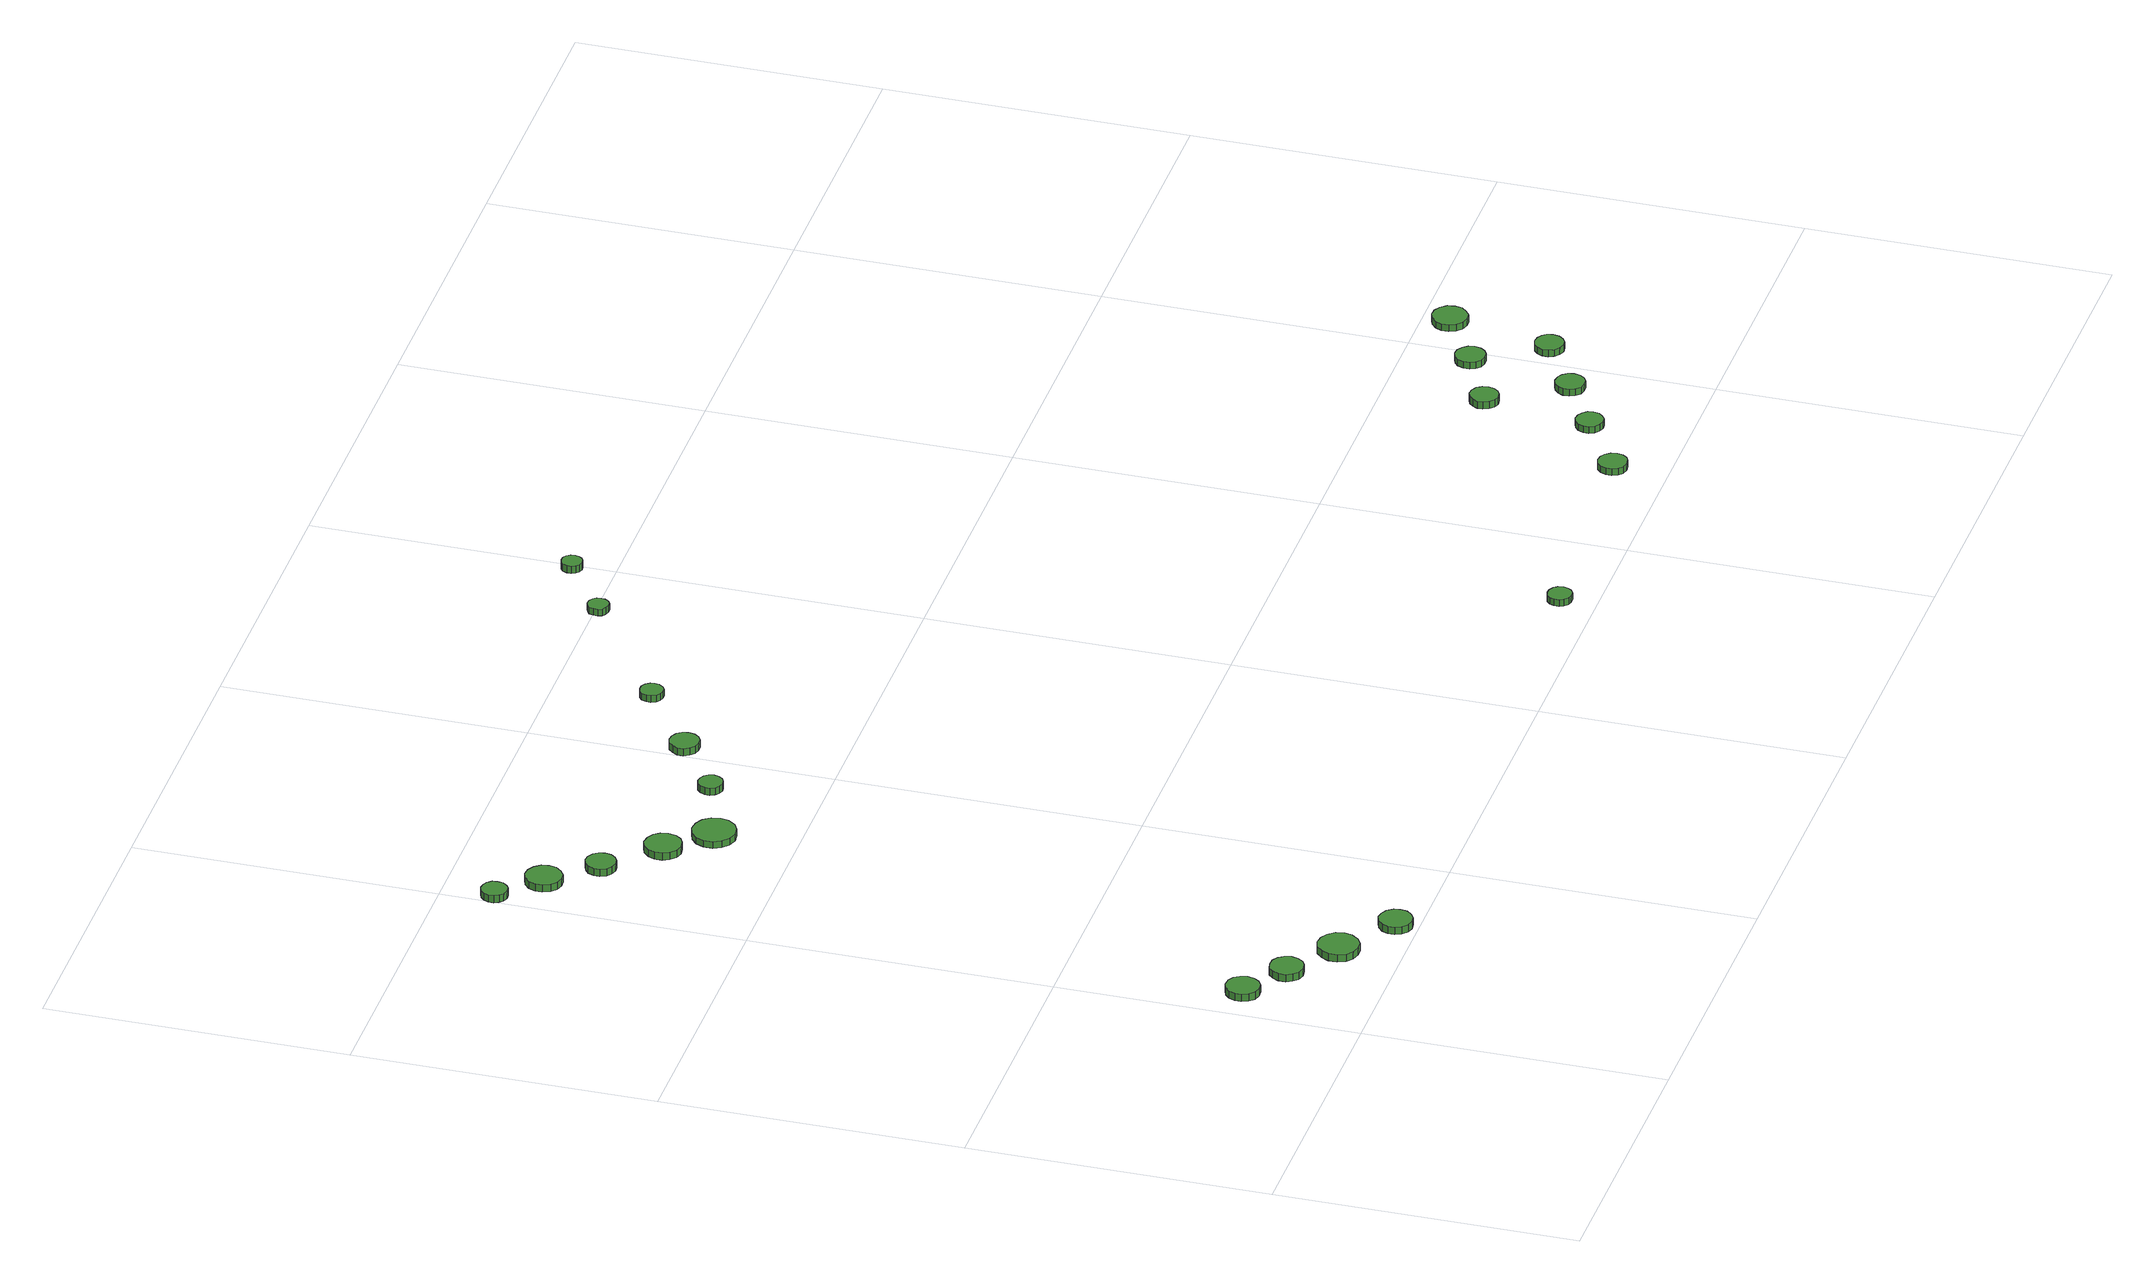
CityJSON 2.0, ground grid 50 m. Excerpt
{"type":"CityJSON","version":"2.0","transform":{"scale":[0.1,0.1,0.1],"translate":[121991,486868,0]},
"CityObjects":{
"tree1":{"type":"SolitaryVegetationObject","attributes":{"function":"something"},"geometry":[{"type":"MultiSurface","lod":"1","boundaries":[[[0,1,2,3,4,5,6,7,8,9,10,11,12,13,14]],[[15,16,17,18,19,20,21,22,23,24,25,26,27,28,29]],[[0,29,28,1]],[[1,28,27,2]],[[2,27,26,3]],[[3,26,25,4]],[[4,25,24,5]],[[5,24,23,6]],[[6,23,22,7]],[[7,22,21,8]],[[8,21,20,9]],[[9,20,19,10]],[[10,19,18,11]],[[11,18,17,12]],[[12,17,16,13]],[[13,16,15,14]],[[14,15,29,0]]]}]},
"tree2":{"type":"SolitaryVegetationObject","attributes":{"function":"something"},"geometry":[{"type":"MultiSurface","lod":"1","boundaries":[[[30,31,32,33,34,35,36,37,38,39,40,41,42,43,44]],[[45,46,47,48,49,50,51,52,53,54,55,56,57,58,59]],[[30,59,58,31]],[[31,58,57,32]],[[32,57,56,33]],[[33,56,55,34]],[[34,55,54,35]],[[35,54,53,36]],[[36,53,52,37]],[[37,52,51,38]],[[38,51,50,39]],[[39,50,49,40]],[[40,49,48,41]],[[41,48,47,42]],[[42,47,46,43]],[[43,46,45,44]],[[44,45,59,30]]]}]},
"tree3":{"type":"SolitaryVegetationObject","attributes":{"function":"something"},"geometry":[{"type":"MultiSurface","lod":"1","boundaries":[[[60,61,62,63,64,65,66,67,68,69,70,71,72,73,74]],[[75,76,77,78,79,80,81,82,83,84,85,86,87,88,89]],[[60,89,88,61]],[[61,88,87,62]],[[62,87,86,63]],[[63,86,85,64]],[[64,85,84,65]],[[65,84,83,66]],[[66,83,82,67]],[[67,82,81,68]],[[68,81,80,69]],[[69,80,79,70]],[[70,79,78,71]],[[71,78,77,72]],[[72,77,76,73]],[[73,76,75,74]],[[74,75,89,60]]]}]},
"tree4":{"type":"SolitaryVegetationObject","attributes":{"function":"something"},"geometry":[{"type":"MultiSurface","lod":"1","boundaries":[[[90,91,92,93,94,95,96,97,98,99,100,101,102,103,104]],[[105,106,107,108,109,110,111,112,113,114,115,116,117,118,119]],[[90,119,118,91]],[[91,118,117,92]],[[92,117,116,93]],[[93,116,115,94]],[[94,115,114,95]],[[95,114,113,96]],[[96,113,112,97]],[[97,112,111,98]],[[98,111,110,99]],[[99,110,109,100]],[[100,109,108,101]],[[101,108,107,102]],[[102,107,106,103]],[[103,106,105,104]],[[104,105,119,90]]]}]},
"tree5":{"type":"SolitaryVegetationObject","attributes":{"function":"something"},"geometry":[{"type":"MultiSurface","lod":"1","boundaries":[[[120,121,122,123,124,125,126,127,128,129,130,131,132,133,134]],[[135,136,137,138,139,140,141,142,143,144,145,146,147,148,149]],[[120,149,148,121]],[[121,148,147,122]],[[122,147,146,123]],[[123,146,145,124]],[[124,145,144,125]],[[125,144,143,126]],[[126,143,142,127]],[[127,142,141,128]],[[128,141,140,129]],[[129,140,139,130]],[[130,139,138,131]],[[131,138,137,132]],[[132,137,136,133]],[[133,136,135,134]],[[134,135,149,120]]]}]},
"tree6":{"type":"SolitaryVegetationObject","attributes":{"function":"something"},"geometry":[{"type":"MultiSurface","lod":"1","boundaries":[[[150,151,152,153,154,155,156,157,158,159,160,161,162,163,164]],[[165,166,167,168,169,170,171,172,173,174,175,176,177,178,179]],[[150,179,178,151]],[[151,178,177,152]],[[152,177,176,153]],[[153,176,175,154]],[[154,175,174,155]],[[155,174,173,156]],[[156,173,172,157]],[[157,172,171,158]],[[158,171,170,159]],[[159,170,169,160]],[[160,169,168,161]],[[161,168,167,162]],[[162,167,166,163]],[[163,166,165,164]],[[164,165,179,150]]]}]},
"tree7":{"type":"SolitaryVegetationObject","attributes":{"function":"something"},"geometry":[{"type":"MultiSurface","lod":"1","boundaries":[[[180,181,182,183,184,185,186,187,188,189,190,191,192,193,194]],[[195,196,197,198,199,200,201,202,203,204,205,206,207,208,209]],[[180,209,208,181]],[[181,208,207,182]],[[182,207,206,183]],[[183,206,205,184]],[[184,205,204,185]],[[185,204,203,186]],[[186,203,202,187]],[[187,202,201,188]],[[188,201,200,189]],[[189,200,199,190]],[[190,199,198,191]],[[191,198,197,192]],[[192,197,196,193]],[[193,196,195,194]],[[194,195,209,180]]]}]},
"tree8":{"type":"SolitaryVegetationObject","attributes":{"function":"something"},"geometry":[{"type":"MultiSurface","lod":"1","boundaries":[[[210,211,212,213,214,215,216,217,218,219,220,221,222,223,224]],[[225,226,227,228,229,230,231,232,233,234,235,236,237,238,239]],[[210,239,238,211]],[[211,238,237,212]],[[212,237,236,213]],[[213,236,235,214]],[[214,235,234,215]],[[215,234,233,216]],[[216,233,232,217]],[[217,232,231,218]],[[218,231,230,219]],[[219,230,229,220]],[[220,229,228,221]],[[221,228,227,222]],[[222,227,226,223]],[[223,226,225,224]],[[224,225,239,210]]]}]},
"tree9":{"type":"SolitaryVegetationObject","attributes":{"function":"something"},"geometry":[{"type":"MultiSurface","lod":"1","boundaries":[[[240,241,242,243,244,245,246,247,248,249,250,251,252,253,254]],[[255,256,257,258,259,260,261,262,263,264,265,266,267,268,269]],[[240,269,268,241]],[[241,268,267,242]],[[242,267,266,243]],[[243,266,265,244]],[[244,265,264,245]],[[245,264,263,246]],[[246,263,262,247]],[[247,262,261,248]],[[248,261,260,249]],[[249,260,259,250]],[[250,259,258,251]],[[251,258,257,252]],[[252,257,256,253]],[[253,256,255,254]],[[254,255,269,240]]]}]},
"tree10":{"type":"SolitaryVegetationObject","attributes":{"function":"something"},"geometry":[{"type":"MultiSurface","lod":"1","boundaries":[[[270,271,272,273,274,275,276,277,278,279,280,281,282,283,284]],[[285,286,287,288,289,290,291,292,293,294,295,296,297,298,299]],[[270,299,298,271]],[[271,298,297,272]],[[272,297,296,273]],[[273,296,295,274]],[[274,295,294,275]],[[275,294,293,276]],[[276,293,292,277]],[[277,292,291,278]],[[278,291,290,279]],[[279,290,289,280]],[[280,289,288,281]],[[281,288,287,282]],[[282,287,286,283]],[[283,286,285,284]],[[284,285,299,270]]]}]},
"tree11":{"type":"SolitaryVegetationObject","attributes":{"function":"something"},"geometry":[{"type":"MultiSurface","lod":"1","boundaries":[[[300,301,302,303,304,305,306,307,308,309,310,311,312,313,314]],[[315,316,317,318,319,320,321,322,323,324,325,326,327,328,329]],[[300,329,328,301]],[[301,328,327,302]],[[302,327,326,303]],[[303,326,325,304]],[[304,325,324,305]],[[305,324,323,306]],[[306,323,322,307]],[[307,322,321,308]],[[308,321,320,309]],[[309,320,319,310]],[[310,319,318,311]],[[311,318,317,312]],[[312,317,316,313]],[[313,316,315,314]],[[314,315,329,300]]]}]},
"tree12":{"type":"SolitaryVegetationObject","attributes":{"function":"something"},"geometry":[{"type":"MultiSurface","lod":"1","boundaries":[[[330,331,332,333,334,335,336,337,338,339,340,341,342,343,344]],[[345,346,347,348,349,350,351,352,353,354,355,356,357,358,359]],[[330,359,358,331]],[[331,358,357,332]],[[332,357,356,333]],[[333,356,355,334]],[[334,355,354,335]],[[335,354,353,336]],[[336,353,352,337]],[[337,352,351,338]],[[338,351,350,339]],[[339,350,349,340]],[[340,349,348,341]],[[341,348,347,342]],[[342,347,346,343]],[[343,346,345,344]],[[344,345,359,330]]]}]},
"tree13":{"type":"SolitaryVegetationObject","attributes":{"function":"something"},"geometry":[{"type":"MultiSurface","lod":"1","boundaries":[[[360,361,362,363,364,365,366,367,368,369,370,371,372,373,374]],[[375,376,377,378,379,380,381,382,383,384,385,386,387,388,389]],[[360,389,388,361]],[[361,388,387,362]],[[362,387,386,363]],[[363,386,385,364]],[[364,385,384,365]],[[365,384,383,366]],[[366,383,382,367]],[[367,382,381,368]],[[368,381,380,369]],[[369,380,379,370]],[[370,379,378,371]],[[371,378,377,372]],[[372,377,376,373]],[[373,376,375,374]],[[374,375,389,360]]]}]},
"tree14":{"type":"SolitaryVegetationObject","attributes":{"function":"something"},"geometry":[{"type":"MultiSurface","lod":"1","boundaries":[[[390,391,392,393,394,395,396,397,398,399,400,401,402,403,404]],[[405,406,407,408,409,410,411,412,413,414,415,416,417,418,419]],[[390,419,418,391]],[[391,418,417,392]],[[392,417,416,393]],[[393,416,415,394]],[[394,415,414,395]],[[395,414,413,396]],[[396,413,412,397]],[[397,412,411,398]],[[398,411,410,399]],[[399,410,409,400]],[[400,409,408,401]],[[401,408,407,402]],[[402,407,406,403]],[[403,406,405,404]],[[404,405,419,390]]]}]},
"tree15":{"type":"SolitaryVegetationObject","attributes":{"function":"something"},"geometry":[{"type":"MultiSurface","lod":"1","boundaries":[[[420,421,422,423,424,425,426,427,428,429,430,431,432,433,434]],[[435,436,437,438,439,440,441,442,443,444,445,446,447,448,449]],[[420,449,448,421]],[[421,448,447,422]],[[422,447,446,423]],[[423,446,445,424]],[[424,445,444,425]],[[425,444,443,426]],[[426,443,442,427]],[[427,442,441,428]],[[428,441,440,429]],[[429,440,439,430]],[[430,439,438,431]],[[431,438,437,432]],[[432,437,436,433]],[[433,436,435,434]],[[434,435,449,420]]]}]},
"tree16":{"type":"SolitaryVegetationObject","attributes":{"function":"something"},"geometry":[{"type":"MultiSurface","lod":"1","boundaries":[[[450,451,452,453,454,455,456,457,458,459,460,461,462,463,464]],[[465,466,467,468,469,470,471,472,473,474,475,476,477,478,479]],[[450,479,478,451]],[[451,478,477,452]],[[452,477,476,453]],[[453,476,475,454]],[[454,475,474,455]],[[455,474,473,456]],[[456,473,472,457]],[[457,472,471,458]],[[458,471,470,459]],[[459,470,469,460]],[[460,469,468,461]],[[461,468,467,462]],[[462,467,466,463]],[[463,466,465,464]],[[464,465,479,450]]]}]},
"tree17":{"type":"SolitaryVegetationObject","attributes":{"function":"something"},"geometry":[{"type":"MultiSurface","lod":"1","boundaries":[[[480,481,482,483,484,485,486,487,488,489,490,491,492,493,494]],[[495,496,497,498,499,500,501,502,503,504,505,506,507,508,509]],[[480,509,508,481]],[[481,508,507,482]],[[482,507,506,483]],[[483,506,505,484]],[[484,505,504,485]],[[485,504,503,486]],[[486,503,502,487]],[[487,502,501,488]],[[488,501,500,489]],[[489,500,499,490]],[[490,499,498,491]],[[491,498,497,492]],[[492,497,496,493]],[[493,496,495,494]],[[494,495,509,480]]]}]},
"tree18":{"type":"SolitaryVegetationObject","attributes":{"function":"something"},"geometry":[{"type":"MultiSurface","lod":"1","boundaries":[[[510,511,512,513,514,515,516,517,518,519,520,521,522,523,524]],[[525,526,527,528,529,530,531,532,533,534,535,536,537,538,539]],[[510,539,538,511]],[[511,538,537,512]],[[512,537,536,513]],[[513,536,535,514]],[[514,535,534,515]],[[515,534,533,516]],[[516,533,532,517]],[[517,532,531,518]],[[518,531,530,519]],[[519,530,529,520]],[[520,529,528,521]],[[521,528,527,522]],[[522,527,526,523]],[[523,526,525,524]],[[524,525,539,510]]]}]},
"tree19":{"type":"SolitaryVegetationObject","attributes":{"function":"something"},"geometry":[{"type":"MultiSurface","lod":"1","boundaries":[[[540,541,542,543,544,545,546,547,548,549,550,551,552,553,554]],[[555,556,557,558,559,560,561,562,563,564,565,566,567,568,569]],[[540,569,568,541]],[[541,568,567,542]],[[542,567,566,543]],[[543,566,565,544]],[[544,565,564,545]],[[545,564,563,546]],[[546,563,562,547]],[[547,562,561,548]],[[548,561,560,549]],[[549,560,559,550]],[[550,559,558,551]],[[551,558,557,552]],[[552,557,556,553]],[[553,556,555,554]],[[554,555,569,540]]]}]},
"tree20":{"type":"SolitaryVegetationObject","attributes":{"function":"something"},"geometry":[{"type":"MultiSurface","lod":"1","boundaries":[[[570,571,572,573,574,575,576,577,578,579,580,581,582,583,584]],[[585,586,587,588,589,590,591,592,593,594,595,596,597,598,599]],[[570,599,598,571]],[[571,598,597,572]],[[572,597,596,573]],[[573,596,595,574]],[[574,595,594,575]],[[575,594,593,576]],[[576,593,592,577]],[[577,592,591,578]],[[578,591,590,579]],[[579,590,589,580]],[[580,589,588,581]],[[581,588,587,582]],[[582,587,586,583]],[[583,586,585,584]],[[584,585,599,570]]]}]},
"tree21":{"type":"SolitaryVegetationObject","attributes":{"function":"something"},"geometry":[{"type":"MultiSurface","lod":"1","boundaries":[[[600,601,602,603,604,605,606,607,608,609,610,611,612,613,614]],[[615,616,617,618,619,620,621,622,623,624,625,626,627,628,629]],[[600,629,628,601]],[[601,628,627,602]],[[602,627,626,603]],[[603,626,625,604]],[[604,625,624,605]],[[605,624,623,606]],[[606,623,622,607]],[[607,622,621,608]],[[608,621,620,609]],[[609,620,619,610]],[[610,619,618,611]],[[611,618,617,612]],[[612,617,616,613]],[[613,616,615,614]],[[614,615,629,600]]]}]},
"tree22":{"type":"SolitaryVegetationObject","attributes":{"function":"something"},"geometry":[{"type":"MultiSurface","lod":"1","boundaries":[[[630,631,632,633,634,635,636,637,638,639,640,641,642,643,644]],[[645,646,647,648,649,650,651,652,653,654,655,656,657,658,659]],[[630,659,658,631]],[[631,658,657,632]],[[632,657,656,633]],[[633,656,655,634]],[[634,655,654,635]],[[635,654,653,636]],[[636,653,652,637]],[[637,652,651,638]],[[638,651,650,639]],[[639,650,649,640]],[[640,649,648,641]],[[641,648,647,642]],[[642,647,646,643]],[[643,646,645,644]],[[644,645,659,630]]]}]}
},
"vertices":[
[83,208,22],[80,220,22],[74,229,22],[64,235,22],[52,236,22],[41,232,22],[33,225,22],[28,214,22],[28,203,22],[33,192,22],[41,184,22],[52,181,22],[64,182,22],[74,188,22],[80,197,22],[80,197,9],[74,188,9],[64,182,9],[52,181,9],[41,184,9],[33,192,9],[28,203,9],[28,214,9],[33,225,9],[41,232,9],[52,236,9],[64,235,9],[74,229,9],[80,220,9],[83,208,9],
[159,159,22],[156,170,22],[150,179,22],[140,185,22],[128,186,22],[117,183,22],[109,175,22],[104,165,22],[104,153,22],[109,143,22],[117,135,22],[128,131,22],[140,133,22],[150,138,22],[156,148,22],[156,148,9],[150,138,9],[140,133,9],[128,131,9],[117,135,9],[109,143,9],[104,153,9],[104,165,9],[109,175,9],[117,183,9],[128,186,9],[140,185,9],[150,179,9],[156,170,9],[159,159,9],
[250,99,22],[247,113,22],[238,124,22],[226,131,22],[212,133,22],[199,129,22],[189,119,22],[183,106,22],[183,92,22],[189,79,22],[199,70,22],[212,66,22],[226,67,22],[238,74,22],[247,86,22],[247,86,9],[238,74,9],[226,67,9],[212,66,9],[199,70,9],[189,79,9],[183,92,9],[183,106,9],[189,119,9],[199,129,9],[212,133,9],[226,131,9],[238,124,9],[247,113,9],[250,99,9],
[341,34,22],[339,45,22],[332,55,22],[322,60,22],[311,62,22],[300,58,22],[291,50,22],[287,40,22],[287,28,22],[291,18,22],[300,10,22],[311,7,22],[322,8,22],[332,14,22],[339,23,22],[339,23,9],[332,14,9],[322,8,9],[311,7,9],[300,10,9],[291,18,9],[287,28,9],[287,40,9],[291,50,9],[300,58,9],[311,62,9],[322,60,9],[332,55,9],[339,45,9],[341,34,9],
[42,1416,14],[41,1425,14],[35,1432,14],[28,1436,14],[19,1437,14],[10,1434,14],[4,1428,14],[0,1420,14],[0,1411,14],[4,1403,14],[10,1397,14],[19,1394,14],[28,1395,14],[35,1400,14],[41,1407,14],[41,1407,1],[35,1400,1],[28,1395,1],[19,1394,1],[10,1397,1],[4,1403,1],[0,1411,1],[0,1420,1],[4,1428,1],[10,1434,1],[19,1437,1],[28,1436,1],[35,1432,1],[41,1425,1],[42,1416,1],
[109,1352,15],[107,1364,15],[99,1374,15],[88,1381,15],[76,1382,15],[64,1378,15],[55,1370,15],[50,1358,15],[50,1346,15],[55,1334,15],[64,1326,15],[76,1322,15],[88,1323,15],[99,1330,15],[107,1340,15],[107,1340,2],[99,1330,2],[88,1323,2],[76,1322,2],[64,1326,2],[55,1334,2],[50,1346,2],[50,1358,2],[55,1370,2],[64,1378,2],[76,1382,2],[88,1381,2],[99,1374,2],[107,1364,2],[109,1352,2],
[166,1277,17],[164,1287,17],[158,1295,17],[149,1301,17],[139,1302,17],[129,1298,17],[121,1292,17],[117,1282,17],[117,1272,17],[121,1262,17],[129,1256,17],[139,1252,17],[149,1254,17],[158,1259,17],[164,1267,17],[164,1267,4],[158,1259,4],[149,1254,4],[139,1252,4],[129,1256,4],[121,1262,4],[117,1272,4],[117,1282,4],[121,1292,4],[129,1298,4],[139,1302,4],[149,1301,4],[158,1295,4],[164,1287,4],[166,1277,4],
[247,1198,19],[244,1210,19],[237,1220,19],[226,1226,19],[213,1228,19],[201,1224,19],[192,1215,19],[187,1204,19],[187,1191,19],[192,1180,19],[201,1171,19],[213,1167,19],[226,1169,19],[237,1175,19],[244,1185,19],[244,1185,6],[237,1175,6],[226,1169,6],[213,1167,6],[201,1171,6],[192,1180,6],[187,1191,6],[187,1204,6],[192,1215,6],[201,1224,6],[213,1228,6],[226,1226,6],[237,1220,6],[244,1210,6],[247,1198,6],
[311,1131,20],[308,1146,20],[299,1158,20],[286,1165,20],[271,1167,20],[257,1162,20],[246,1152,20],[240,1139,20],[240,1124,20],[246,1111,20],[257,1101,20],[271,1096,20],[286,1098,20],[299,1105,20],[308,1117,20],[308,1117,8],[299,1105,8],[286,1098,8],[271,1096,8],[257,1101,8],[246,1111,8],[240,1124,8],[240,1139,8],[246,1152,8],[257,1162,8],[271,1167,8],[286,1165,8],[299,1158,8],[308,1146,8],[311,1131,8],
[429,1176,22],[427,1184,22],[422,1191,22],[415,1195,22],[407,1196,22],[399,1194,22],[393,1188,22],[389,1180,22],[389,1172,22],[393,1164,22],[399,1159,22],[407,1156,22],[415,1157,22],[422,1161,22],[427,1168,22],[427,1168,9],[422,1161,9],[415,1157,9],[407,1156,9],[399,1159,9],[393,1164,9],[389,1172,9],[389,1180,9],[393,1188,9],[399,1194,9],[407,1196,9],[415,1195,9],[422,1191,9],[427,1184,9],[429,1176,9],
[543,1250,20],[541,1260,20],[535,1268,20],[526,1273,20],[516,1274,20],[506,1271,20],[499,1264,20],[494,1255,20],[494,1245,20],[499,1236,20],[506,1229,20],[516,1226,20],[526,1227,20],[535,1232,20],[541,1240,20],[541,1240,7],[535,1232,7],[526,1227,7],[516,1226,7],[506,1229,7],[499,1236,7],[494,1245,7],[494,1255,7],[499,1264,7],[506,1271,7],[516,1274,7],[526,1273,7],[535,1268,7],[541,1260,7],[543,1250,7],
[669,1342,20],[668,1349,20],[663,1356,20],[656,1360,20],[648,1360,20],[641,1358,20],[635,1353,20],[632,1345,20],[632,1338,20],[635,1330,20],[641,1325,20],[648,1323,20],[656,1323,20],[663,1327,20],[668,1334,20],[668,1334,8],[663,1327,8],[656,1323,8],[648,1323,8],[641,1325,8],[635,1330,8],[632,1338,8],[632,1345,8],[635,1353,8],[641,1358,8],[648,1360,8],[656,1360,8],[663,1356,8],[668,1349,8],[669,1342,8],
[893,1494,18],[892,1501,18],[888,1506,18],[882,1510,18],[874,1511,18],[868,1508,18],[862,1504,18],[860,1497,18],[860,1490,18],[862,1483,18],[868,1479,18],[874,1477,18],[882,1477,18],[888,1481,18],[892,1487,18],[892,1487,6],[888,1481,6],[882,1477,6],[874,1477,6],[868,1479,6],[862,1483,6],[860,1490,6],[860,1497,6],[862,1504,6],[868,1508,6],[874,1511,6],[882,1510,6],[888,1506,6],[892,1501,6],[893,1494,6],
[1338,57,21],[1336,66,21],[1332,72,21],[1324,76,21],[1316,77,21],[1308,75,21],[1302,69,21],[1299,62,21],[1299,53,21],[1302,46,21],[1308,40,21],[1316,38,21],[1324,38,21],[1332,43,21],[1336,49,21],[1336,49,9],[1332,43,9],[1324,38,9],[1316,38,9],[1308,40,9],[1302,46,9],[1299,53,9],[1299,62,9],[1302,69,9],[1308,75,9],[1316,77,9],[1324,76,9],[1332,72,9],[1336,66,9],[1338,57,9],
[1003,1568,19],[1002,1575,19],[998,1581,19],[992,1585,19],[985,1585,19],[978,1583,19],[973,1579,19],[970,1572,19],[970,1565,19],[973,1558,19],[978,1554,19],[985,1551,19],[992,1552,19],[998,1556,19],[1002,1562,19],[1002,1562,6],[998,1556,6],[992,1552,6],[985,1551,6],[978,1554,6],[973,1558,6],[970,1565,6],[970,1572,6],[973,1579,6],[978,1583,6],[985,1585,6],[992,1585,6],[998,1581,6],[1002,1575,6],[1003,1568,6],
[1744,87,21],[1742,97,21],[1736,105,21],[1728,110,21],[1718,111,21],[1708,108,21],[1701,101,21],[1697,92,21],[1697,82,21],[1701,73,21],[1708,67,21],[1718,64,21],[1728,65,21],[1736,69,21],[1742,77,21],[1742,77,9],[1736,69,9],[1728,65,9],[1718,64,9],[1708,67,9],[1701,73,9],[1697,82,9],[1697,92,9],[1701,101,9],[1708,108,9],[1718,111,9],[1728,110,9],[1736,105,9],[1742,97,9],[1744,87,9],
[1856,158,19],[1854,167,19],[1848,174,19],[1840,179,19],[1831,180,19],[1822,177,19],[1815,171,19],[1811,162,19],[1811,153,19],[1815,144,19],[1822,138,19],[1831,135,19],[1840,136,19],[1848,141,19],[1854,148,19],[1854,148,7],[1848,141,7],[1840,136,7],[1831,135,7],[1822,138,7],[1815,144,7],[1811,153,7],[1811,162,7],[1815,171,7],[1822,177,7],[1831,180,7],[1840,179,7],[1848,174,7],[1854,167,7],[1856,158,7],
[1882,336,19],[1880,346,19],[1875,354,19],[1866,359,19],[1856,360,19],[1847,357,19],[1840,350,19],[1836,341,19],[1836,332,19],[1840,323,19],[1847,316,19],[1856,313,19],[1866,314,19],[1875,319,19],[1880,327,19],[1880,327,6],[1875,319,6],[1866,314,6],[1856,313,6],[1847,316,6],[1840,323,6],[1836,332,6],[1836,341,6],[1840,350,6],[1847,357,6],[1856,360,6],[1866,359,6],[1875,354,6],[1880,346,6],[1882,336,6],
[1957,218,19],[1955,228,19],[1949,236,19],[1941,241,19],[1930,242,19],[1921,239,19],[1913,232,19],[1909,223,19],[1909,213,19],[1913,204,19],[1921,197,19],[1930,194,19],[1941,195,19],[1949,200,19],[1955,208,19],[1955,208,7],[1949,200,7],[1941,195,7],[1930,194,7],[1921,197,7],[1913,204,7],[1909,213,7],[1909,223,7],[1913,232,7],[1921,239,7],[1930,242,7],[1941,241,7],[1949,236,7],[1955,228,7],[1957,218,7],
[1992,390,19],[1990,400,19],[1984,408,19],[1975,414,19],[1965,415,19],[1955,411,19],[1948,405,19],[1944,395,19],[1944,385,19],[1948,376,19],[1955,369,19],[1965,366,19],[1975,367,19],[1984,372,19],[1990,380,19],[1990,380,7],[1984,372,7],[1975,367,7],[1965,366,7],[1955,369,7],[1948,376,7],[1944,385,7],[1944,395,7],[1948,405,7],[1955,411,7],[1965,415,7],[1975,414,7],[1984,408,7],[1990,400,7],[1992,390,7],
[2060,282,19],[2058,292,19],[2052,299,19],[2044,304,19],[2034,305,19],[2024,302,19],[2017,296,19],[2013,287,19],[2013,277,19],[2017,268,19],[2024,261,19],[2034,258,19],[2044,259,19],[2052,264,19],[2058,272,19],[2058,272,7],[2052,264,7],[2044,259,7],[2034,258,7],[2024,261,7],[2017,268,7],[2013,277,7],[2013,287,7],[2017,296,7],[2024,302,7],[2034,305,7],[2044,304,7],[2052,299,7],[2058,292,7],[2060,282,7],
[2099,453,19],[2097,465,19],[2089,475,19],[2079,481,19],[2067,482,19],[2056,478,19],[2047,470,19],[2042,459,19],[2042,447,19],[2047,436,19],[2056,428,19],[2067,424,19],[2079,425,19],[2089,432,19],[2097,441,19],[2097,441,7],[2089,432,7],[2079,425,7],[2067,424,7],[2056,428,7],[2047,436,7],[2042,447,7],[2042,459,7],[2047,470,7],[2056,478,7],[2067,482,7],[2079,481,7],[2089,475,7],[2097,465,7],[2099,453,7]
]}
